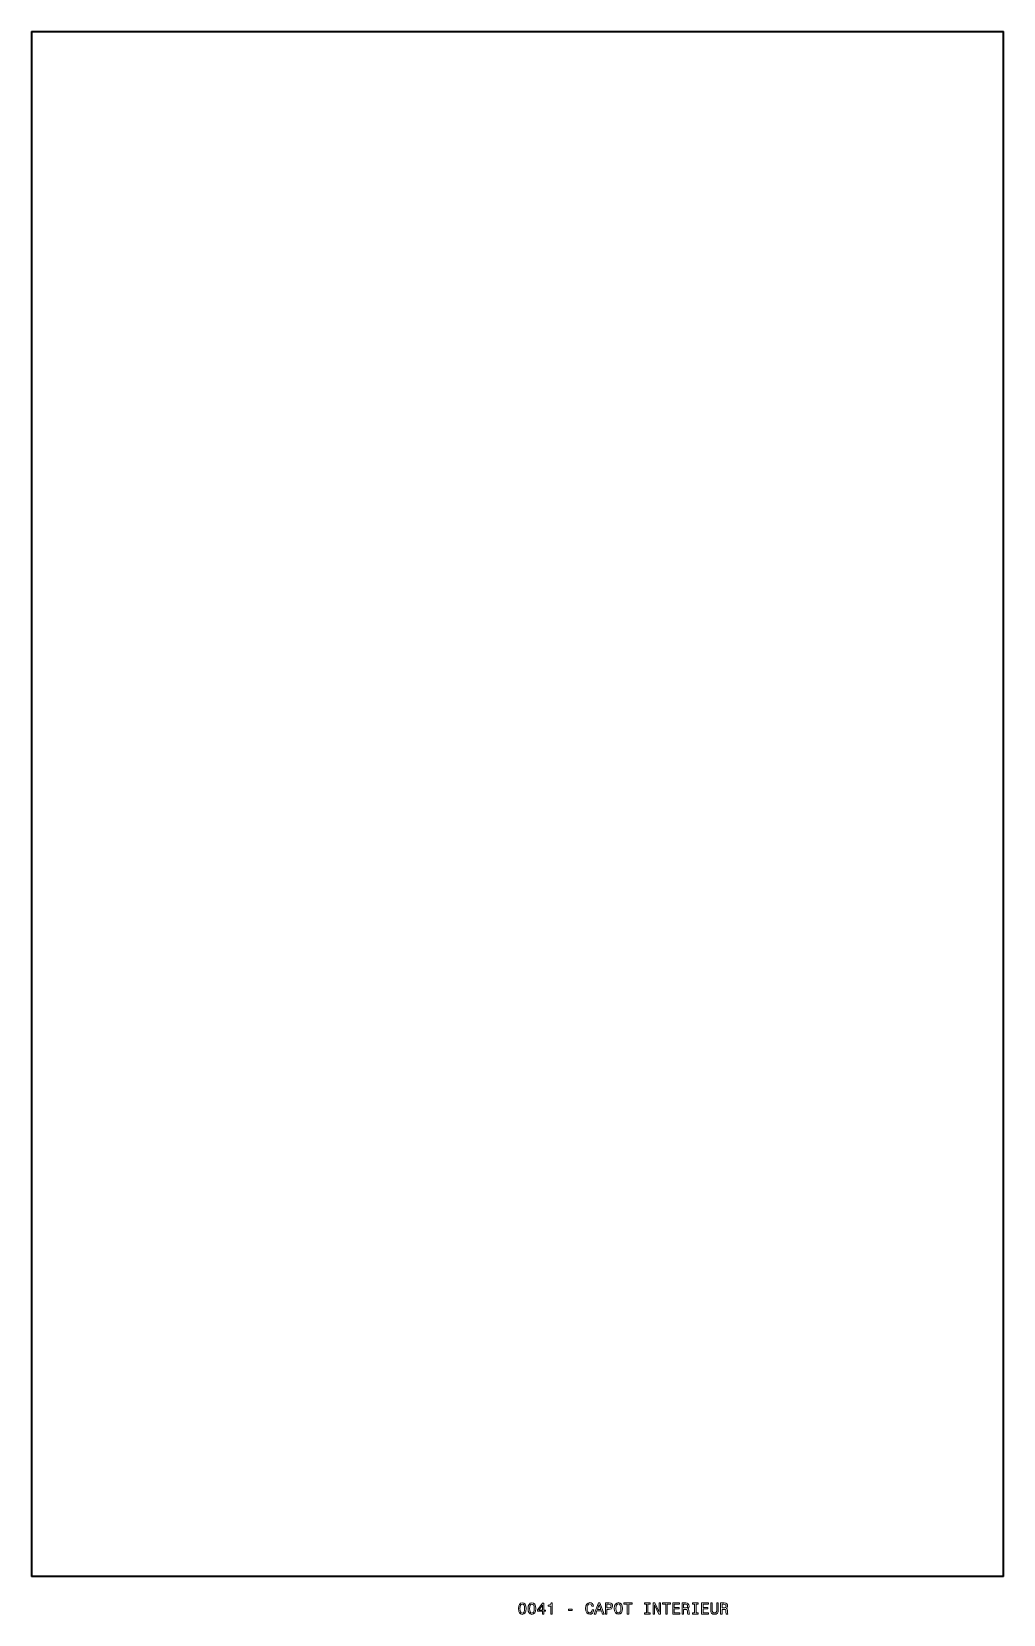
# Model space of a CAD drawing. Extents: x 441 to 748, y 165 to 664.
import ezdxf

# ---------------------------------------------------------------- set-up
doc = ezdxf.new("R2010")
doc.units = 0

msp = doc.modelspace()

# ---------------------------------------------------------------- linework, layer by layer
at = {"color": 7, "lineweight": 35}
for p, q in [((441, 664.5), (441, 176.5)), ((441, 664.5), (748, 664.5)), ((748, 176.5), (748, 664.5)), ((748, 176.5), (441, 176.5))]:
    msp.add_line(p, q, dxfattribs=at)
at = {"color": 7, "lineweight": 13}
for points in [[(594.802612, 166.353027), (594.878235, 165.561234), (595.115295, 164.996399), (595.49353, 164.653458), (596.018005, 164.542511), (596.537476, 164.653458), (596.91571, 164.996399), (597.147705, 165.561234), (597.228394, 166.353027), (597.147705, 167.139771), (597.05188, 167.452454), (596.91571, 167.709656), (596.537476, 168.052597), (596.018005, 168.168594), (595.49353, 168.052597), (595.115295, 167.704605), (594.878235, 167.139771)], [(595.286743, 166.353027), (595.327087, 166.963257), (595.453186, 167.402023), (595.680115, 167.659225), (596.018005, 167.75), (596.350891, 167.659225), (596.57782, 167.402023), (596.703918, 166.963257), (596.744263, 166.353027), (596.703918, 165.737747), (596.57782, 165.298996), (596.350891, 165.041794), (596.018005, 164.956055), (595.680115, 165.041794), (595.453186, 165.298996), (595.327087, 165.737747)], [(597.838623, 166.353027), (597.914246, 165.561234), (598.151306, 164.996399), (598.529541, 164.653458), (599.054016, 164.542511), (599.573486, 164.653458), (599.951721, 164.996399), (600.183716, 165.561234), (600.264404, 166.353027), (600.183716, 167.139771), (600.087891, 167.452454), (599.951721, 167.709656), (599.573486, 168.052597), (599.054016, 168.168594), (598.529541, 168.052597), (598.151306, 167.704605), (597.914246, 167.139771)], [(598.322754, 166.353027), (598.363098, 166.963257), (598.489197, 167.402023), (598.716125, 167.659225), (599.054016, 167.75), (599.386902, 167.659225), (599.613831, 167.402023), (599.739929, 166.963257), (599.780273, 166.353027), (599.739929, 165.737747), (599.613831, 165.298996), (599.386902, 165.041794), (599.054016, 164.956055), (598.716125, 165.041794), (598.489197, 165.298996), (598.363098, 165.737747)], [(602.367432, 164.643372), (602.82135, 164.643372), (602.82135, 165.510803), (603.320618, 165.510803), (603.320618, 165.914261), (602.82135, 165.914261), (602.82135, 168.067719), (602.362366, 168.067719), (600.829224, 165.954605), (600.829224, 165.510803), (602.367432, 165.510803)], [(601.252869, 165.914261), (602.367432, 167.482712), (602.367432, 165.914261)], [(605.035278, 164.643372), (605.494263, 164.643372), (605.494263, 168.168594), (605.151306, 168.168594), (605.060547, 167.860947), (604.878967, 167.654175), (604.601563, 167.533142), (604.218323, 167.492798), (604.218323, 167.13472), (605.035278, 167.13472)], [(610.587891, 165.798264), (611.80835, 165.798264), (611.80835, 166.196686), (610.587891, 166.196686)], [(618.087158, 165.944519), (617.986328, 165.520889), (617.819885, 165.218292), (617.587891, 165.031693), (617.315552, 164.971176), (616.987732, 165.061966), (616.73053, 165.33429), (616.559082, 165.778091), (616.503601, 166.393372), (616.559082, 167.003601), (616.725525, 167.452454), (616.982727, 167.724777), (617.315552, 167.820602), (617.557617, 167.770172), (617.764404, 167.628967), (617.925781, 167.402023), (618.036743, 167.08934), (618.515869, 167.08934), (618.364563, 167.568451), (618.102295, 167.931549), (617.744263, 168.158508), (617.315552, 168.239197), (616.781006, 168.113113), (616.372498, 167.760086), (616.110229, 167.180115), (616.01947, 166.393372), (616.110229, 165.606628), (616.372498, 165.026657), (616.781006, 164.668594), (617.315552, 164.547546), (617.784607, 164.643372), (618.162842, 164.91066), (618.430115, 165.349426), (618.57135, 165.944519)], [(618.773071, 164.643372), (619.237061, 164.643372), (619.605164, 165.672195), (621.002136, 165.672195), (621.3703, 164.643372), (621.84436, 164.643372), (620.563416, 168.148422), (620.049011, 168.148422)], [(619.766602, 166.100861), (620.306213, 167.644089), (620.845825, 166.100861)], [(622.278076, 164.643372), (622.742065, 164.643372), (622.742065, 166.121033), (623.25647, 166.121033), (623.77594, 166.146255), (624.189453, 166.322769), (624.456787, 166.66571), (624.547546, 167.13472), (624.476929, 167.568451), (624.275208, 167.886169), (623.942383, 168.077805), (623.488464, 168.143372), (622.278076, 168.143372)], [(623.362366, 167.714691), (623.664978, 167.684433), (623.886902, 167.588623), (624.018005, 167.412109), (624.063416, 167.13472), (624.012939, 166.842224), (623.876831, 166.66571), (623.644836, 166.574921), (623.327087, 166.549713), (622.742065, 166.549713), (622.742065, 167.714691)], [(625.082153, 166.393372), (625.172913, 165.606628), (625.435181, 165.026657), (625.843628, 164.668594), (626.378235, 164.547546), (626.907776, 164.668594), (627.32135, 165.026657), (627.578552, 165.606628), (627.674377, 166.393372), (627.578552, 167.175079), (627.46759, 167.492798), (627.32135, 167.755035), (626.907776, 168.113113), (626.65564, 168.203888), (626.378235, 168.239197), (625.838623, 168.113113), (625.430115, 167.760086), (625.172913, 167.180115)], [(625.566284, 166.393372), (625.621765, 167.003601), (625.788208, 167.452454), (626.04541, 167.724777), (626.378235, 167.820602), (626.706055, 167.724777), (626.963257, 167.447403), (627.1297, 166.998566), (627.190186, 166.393372), (627.1297, 165.783142), (626.963257, 165.33429), (626.706055, 165.061966), (626.378235, 164.971176), (626.04541, 165.061966), (625.788208, 165.33429), (625.621765, 165.778091)], [(629.182251, 164.643372), (629.64624, 164.643372), (629.64624, 167.719742), (630.705322, 167.719742), (630.705322, 168.143372), (628.118164, 168.143372), (628.118164, 167.719742), (629.182251, 167.719742)], [(635.254333, 165.067001), (634.608765, 165.067001), (634.608765, 164.643372), (636.363831, 164.643372), (636.363831, 165.067001), (635.718323, 165.067001), (635.718323, 167.719742), (636.363831, 167.719742), (636.363831, 168.143372), (634.608765, 168.143372), (634.608765, 167.719742), (635.254333, 167.719742)], [(637.372498, 164.643372), (637.791077, 164.643372), (637.791077, 167.51297), (639.132568, 164.643372), (639.67218, 164.643372), (639.67218, 168.143372), (639.248535, 168.143372), (639.248535, 165.273773), (637.92218, 168.143372), (637.372498, 168.143372)], [(641.326355, 164.643372), (641.790344, 164.643372), (641.790344, 167.719742), (642.849426, 167.719742), (642.849426, 168.143372), (640.262268, 168.143372), (640.262268, 167.719742), (641.326355, 167.719742)], [(643.535278, 164.643372), (645.754333, 164.643372), (645.754333, 165.067001), (643.999268, 165.067001), (643.999268, 166.252167), (645.562683, 166.252167), (645.562683, 166.670746), (643.999268, 166.670746), (643.999268, 167.719742), (645.713989, 167.719742), (645.713989, 168.143372), (643.535278, 168.143372)], [(646.505737, 164.643372), (646.974792, 164.643372), (646.974792, 166.121033), (647.453857, 166.121033), (647.806885, 166.105911), (648.028809, 166.035309), (648.149841, 165.868881), (648.200256, 165.57132), (648.225525, 165.117432), (648.255737, 164.819885), (648.316284, 164.643372), (648.845825, 164.643372), (648.845825, 164.739197), (648.729797, 164.880402), (648.689453, 165.142654), (648.654175, 165.707489), (648.56842, 166.126083), (648.452454, 166.257202), (648.270874, 166.353027), (648.472595, 166.479111), (648.613831, 166.655624), (648.70459, 166.877518), (648.734863, 167.144806), (648.664246, 167.568451), (648.462524, 167.886169), (648.1297, 168.077805), (647.675781, 168.143372), (646.505737, 168.143372)], [(647.544678, 167.714691), (647.852295, 167.684433), (648.069153, 167.588623), (648.205322, 167.412109), (648.250732, 167.13472), (648.200256, 166.842224), (648.064087, 166.66571), (647.832153, 166.574921), (647.514404, 166.549713), (646.974792, 166.549713), (646.974792, 167.714691)], [(650.434448, 165.067001), (649.788879, 165.067001), (649.788879, 164.643372), (651.543945, 164.643372), (651.543945, 165.067001), (650.898438, 165.067001), (650.898438, 167.719742), (651.543945, 167.719742), (651.543945, 168.143372), (649.788879, 168.143372), (649.788879, 167.719742), (650.434448, 167.719742)], [(652.643372, 164.643372), (654.862366, 164.643372), (654.862366, 165.067001), (653.107361, 165.067001), (653.107361, 166.252167), (654.670715, 166.252167), (654.670715, 166.670746), (653.107361, 166.670746), (653.107361, 167.719742), (654.822021, 167.719742), (654.822021, 168.143372), (652.643372, 168.143372)], [(655.533142, 165.974777), (655.60376, 165.344376), (655.825623, 164.895538), (656.198853, 164.638321), (656.738464, 164.547546), (657.273071, 164.638321), (657.64624, 164.895538), (657.868164, 165.33934), (657.943787, 165.974777), (657.943787, 168.143372), (657.474792, 168.143372), (657.474792, 165.94957), (657.429382, 165.520889), (657.293213, 165.213257), (657.061218, 165.031693), (656.738464, 164.971176), (656.40564, 165.031693), (656.173645, 165.213257), (656.037476, 165.515854), (655.997131, 165.94957), (655.997131, 168.143372), (655.533142, 168.143372)], [(658.649841, 164.643372), (659.118896, 164.643372), (659.118896, 166.121033), (659.597961, 166.121033), (659.950989, 166.105911), (660.172913, 166.035309), (660.293945, 165.868881), (660.34436, 165.57132), (660.369568, 165.117432), (660.399841, 164.819885), (660.460388, 164.643372), (660.989929, 164.643372), (660.989929, 164.739197), (660.873901, 164.880402), (660.833557, 165.142654), (660.798279, 165.707489), (660.712524, 166.126083), (660.596558, 166.257202), (660.414978, 166.353027), (660.616699, 166.479111), (660.757935, 166.655624), (660.848694, 166.877518), (660.878967, 167.144806), (660.80835, 167.568451), (660.606628, 167.886169), (660.273743, 168.077805), (659.819885, 168.143372), (658.649841, 168.143372)], [(659.688721, 167.714691), (659.996399, 167.684433), (660.213257, 167.588623), (660.349426, 167.412109), (660.394775, 167.13472), (660.34436, 166.842224), (660.208191, 166.66571), (659.976196, 166.574921), (659.658508, 166.549713), (659.118896, 166.549713), (659.118896, 167.714691)]]:
    msp.add_lwpolyline(points, close=True, dxfattribs=at)

doc.saveas('drawing.dxf')
